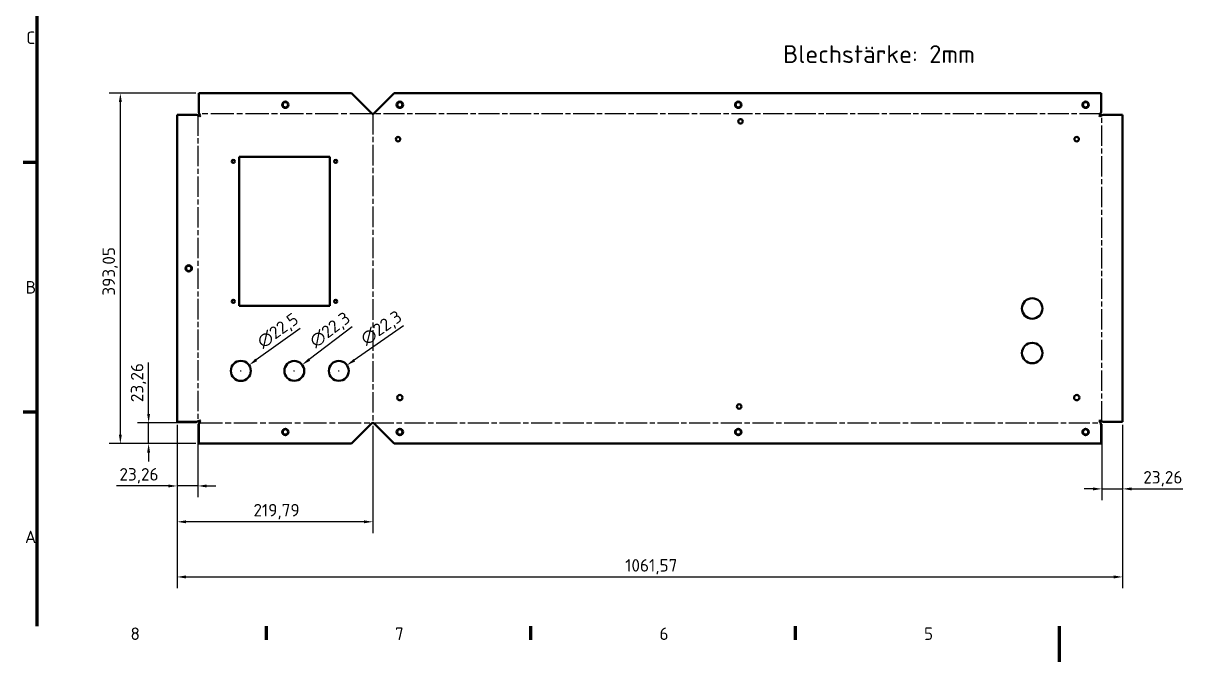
# Model space of a CAD drawing. Header units: millimetres. Extents: x 0 to 2376, y 0 to 1680.
# Drawn here: x 24 to 1330, y 0 to 716 of the extents above; entities that cross this region are included whole.
import ezdxf

# ---------------------------------------------------------------- set-up
doc = ezdxf.new("R2010")
doc.units = ezdxf.units.MM
doc.header["$LTSCALE"] = 4
doc.linetypes.add('CHAIN', pattern=[0.3543, 0.2362, -0.0295, 0.0591, -0.0295])
for name, color, linetype, lineweight in [('Bemaßung (ISO)', 7, 'Continuous', 25), ('Biegungsmittellinie (ISO)', 7, 'CHAIN', 25), ('Rahmen (ISO)', 7, 'Continuous', 70), ('Sichtbar (ISO)', 7, 'Continuous', 50), ('Symbol (ISO)', 7, 'Continuous', 25)]:
    doc.layers.add(name, color=color, linetype=linetype, lineweight=lineweight)
doc.styles.add('Notiztext (DIN)', font='isocpeur.ttf')
doc.dimstyles.new('Standard (DIN)', dxfattribs={"dimscale": 4, "dimtxt": 3.5, "dimasz": 2.5, "dimexe": 3.175, "dimexo": 0.8, "dimgap": 0.8, "dimtad": 1, "dimrnd": 1e-08, "dimzin": 0, "dimtxsty": 'Notiztext (DIN)', "dimcen": 0.09, "dimdle": 10, "dimclrd": 256, "dimclre": 256, "dimclrt": 256, "dimadec": 0, "dimazin": 0, "dimtfac": 1, "dimtmove": 0, "dimatfit": 3, "dimfxl": 0, "dimtolj": 1, "dimtzin": 0, "dimlwd": -1, "dimlwe": -1, "dimarcsym": 0})

# ---------------------------------------------------------------- blocks, each defined once
blk = doc.blocks.new('Ränder Vorgaberahmen')
at = {"layer": 'Rahmen (ISO)'}
for p, q in [((10, 140), (6.1, 140)), ((10, 70), (6.1, 70)), ((74.25, 10), (74.25, 6.1)), ((148.5, 10), (148.5, 6.1)), ((222.75, 10), (222.75, 6.1))]:
    blk.add_line(p, q, dxfattribs=at)
at = {"layer": 'Rahmen (ISO)', "flags": 128}
for points in [[(10, 10), (10, 410)], [(297, 0), (297, 10)]]:
    blk.add_lwpolyline(points, dxfattribs=at)
at = {"layer": 'Rahmen (ISO)', "char_height": 3.5, "attachment_point": 7, "style": 'Notiztext (DIN)'}
for s, insert in [('C', (6.93, 173.25)), ('B', (6.75, 103.25)), ('A', (6.58, 33.25)), ('8', (36.2, 6.1)), ('7', (110.45, 6.1)), ('6', (184.7, 6.1)), ('5', (258.95, 6.1))]:
    blk.add_mtext(s, dxfattribs=dict(at, insert=insert))
blk = doc.blocks.new('*D5')
at = {"layer": 'Bemaßung (ISO)'}
for p, q in [((197.2, 265.8), (197.2, 82.4)), ((1258.8, 265.8), (1258.8, 82.4)), ((207.2, 95.1), (1248.8, 95.1))]:
    blk.add_line(p, q, dxfattribs=at)
for points in [[(207.2, 96.8), (207.2, 93.4), (197.2, 95.1)], [(1248.8, 96.8), (1248.8, 93.4), (1258.8, 95.1)]]:
    blk.add_solid(points, dxfattribs=at)
at = {"layer": 'Defpoints', "color": 0}
for p in [(197.2, 269), (1258.8, 269), (1258.8, 95.1)]:
    blk.add_point(p, dxfattribs=at)
at = {"layer": 'Bemaßung (ISO)', "insert": (700.3, 115.1), "char_height": 14, "attachment_point": 1, "style": 'Notiztext (DIN)'}
blk.add_mtext('\\A1;1061,57', dxfattribs=at)
blk = doc.blocks.new('*D6')
at = {"layer": 'Bemaßung (ISO)'}
for p, q in [((218.2, 637.8), (120.7, 637.8)), ((133.4, 627.8), (133.4, 254.7)), ((218.2, 244.7), (120.7, 244.7))]:
    blk.add_line(p, q, dxfattribs=at)
for points in [[(131.8, 627.8), (135.1, 627.8), (133.4, 637.8)], [(131.8, 254.7), (135.1, 254.7), (133.4, 244.7)]]:
    blk.add_solid(points, dxfattribs=at)
at = {"layer": 'Defpoints', "color": 0}
for p in [(221.4, 637.8), (133.4, 244.7), (221.4, 244.7)]:
    blk.add_point(p, dxfattribs=at)
at = {"layer": 'Bemaßung (ISO)', "insert": (113.4, 410.6), "char_height": 14, "attachment_point": 1, "rotation": 90, "style": 'Notiztext (DIN)'}
blk.add_mtext('\\A1;393,05', dxfattribs=at)
blk = doc.blocks.new('*D7')
at = {"layer": 'Bemaßung (ISO)'}
for p, q in [((197.2, 265.8), (197.2, 184.5)), ((220.5, 266.4), (220.5, 184.5)), ((187.2, 197.2), (129.2, 197.2)), ((220.5, 197.2), (197.2, 197.2)), ((230.5, 197.2), (240.5, 197.2))]:
    blk.add_line(p, q, dxfattribs=at)
for points in [[(187.2, 198.8), (187.2, 195.5), (197.2, 197.2)], [(230.5, 198.8), (230.5, 195.5), (220.5, 197.2)]]:
    blk.add_solid(points, dxfattribs=at)
at = {"layer": 'Defpoints', "color": 0}
for p in [(197.2, 269), (220.5, 269.6), (197.2, 197.2)]:
    blk.add_point(p, dxfattribs=at)
at = {"layer": 'Bemaßung (ISO)', "insert": (132.4, 217.2), "char_height": 14, "attachment_point": 1, "style": 'Notiztext (DIN)'}
blk.add_mtext('\\A1;23,26', dxfattribs=at)
blk = doc.blocks.new('*D8')
at = {"layer": 'Bemaßung (ISO)'}
for p, q in [((197.2, 265.8), (197.2, 144.3)), ((417, 264.7), (417, 144.3)), ((407, 157), (207.2, 157))]:
    blk.add_line(p, q, dxfattribs=at)
for points in [[(207.2, 158.6), (207.2, 155.3), (197.2, 157)], [(407, 158.6), (407, 155.3), (417, 157)]]:
    blk.add_solid(points, dxfattribs=at)
at = {"layer": 'Defpoints', "color": 0}
for p in [(197.2, 269), (417, 267.9), (197.2, 157)]:
    blk.add_point(p, dxfattribs=at)
at = {"layer": 'Bemaßung (ISO)', "insert": (282.9, 177), "char_height": 14, "attachment_point": 1, "style": 'Notiztext (DIN)'}
blk.add_mtext('\\A1;219,79', dxfattribs=at)
blk = doc.blocks.new('*D9')
at = {"layer": 'Bemaßung (ISO)'}
for p, q in [((1235.5, 266.4), (1235.5, 181.2)), ((1258.8, 265.8), (1258.8, 181.2)), ((1225.5, 193.9), (1215.5, 193.9)), ((1235.5, 193.9), (1258.8, 193.9)), ((1268.8, 193.9), (1326.5, 193.9))]:
    blk.add_line(p, q, dxfattribs=at)
for points in [[(1225.5, 195.5), (1225.5, 192.2), (1235.5, 193.9)], [(1268.8, 195.5), (1268.8, 192.2), (1258.8, 193.9)]]:
    blk.add_solid(points, dxfattribs=at)
at = {"layer": 'Defpoints', "color": 0}
for p in [(1235.5, 269.6), (1258.8, 269), (1235.5, 193.9)]:
    blk.add_point(p, dxfattribs=at)
at = {"layer": 'Bemaßung (ISO)', "insert": (1282, 213.9), "char_height": 14, "attachment_point": 1, "style": 'Notiztext (DIN)'}
blk.add_mtext('\\A1;23,26', dxfattribs=at)
blk = doc.blocks.new('*D10')
at = {"layer": 'Bemaßung (ISO)'}
for p, q in [((165.2, 278), (165.2, 335.7)), ((218.8, 268), (152.5, 268)), ((165.2, 244.7), (165.2, 268)), ((218.2, 244.7), (152.5, 244.7)), ((165.2, 234.7), (165.2, 224.7))]:
    blk.add_line(p, q, dxfattribs=at)
for points in [[(163.5, 278), (166.8, 278), (165.2, 268)], [(163.5, 234.7), (166.8, 234.7), (165.2, 244.7)]]:
    blk.add_solid(points, dxfattribs=at)
at = {"layer": 'Defpoints', "color": 0}
for p in [(222, 268), (165.2, 244.7), (221.4, 244.7)]:
    blk.add_point(p, dxfattribs=at)
at = {"layer": 'Bemaßung (ISO)', "insert": (145.2, 291.2), "char_height": 14, "attachment_point": 1, "rotation": 90, "style": 'Notiztext (DIN)'}
blk.add_mtext('\\A1;23,26', dxfattribs=at)
blk = doc.blocks.new('*D22')
at = {"layer": 'Bemaßung (ISO)'}
for p, q in [((335.2, 373.9), (286, 338.6)), ((268.7, 325.9), (268.7, 326.6)), ((268.4, 326.3), (269.1, 326.3))]:
    blk.add_line(p, q, dxfattribs=at)
blk.add_solid([(285, 340), (287, 337.3), (277.9, 332.8)], dxfattribs=at)
at = {"layer": 'Defpoints', "color": 0}
for p in [(277.9, 332.8), (259.6, 319.7)]:
    blk.add_point(p, dxfattribs=at)
at = {"layer": 'Bemaßung (ISO)', "insert": (285.1, 362.6), "char_height": 14, "attachment_point": 1, "rotation": 35.6045, "style": 'Notiztext (DIN)'}
blk.add_mtext('\\A1;∅22,5', dxfattribs=at)
blk = doc.blocks.new('*D23')
at = {"layer": 'Bemaßung (ISO)'}
for p, q in [((393.8, 375.6), (345.6, 339)), ((328.7, 325.9), (328.7, 326.6)), ((328.4, 326.3), (329.1, 326.3))]:
    blk.add_line(p, q, dxfattribs=at)
blk.add_solid([(344.6, 340.4), (346.6, 337.7), (337.6, 333)], dxfattribs=at)
at = {"layer": 'Defpoints', "color": 0}
for p in [(337.6, 333), (319.8, 319.5)]:
    blk.add_point(p, dxfattribs=at)
at = {"layer": 'Bemaßung (ISO)', "insert": (344, 363), "char_height": 14, "attachment_point": 1, "rotation": 37.1843, "style": 'Notiztext (DIN)'}
blk.add_mtext('\\A1;∅22,3', dxfattribs=at)
blk = doc.blocks.new('*D24')
at = {"layer": 'Bemaßung (ISO)'}
for p, q in [((451.5, 376.7), (396.1, 338.3)), ((378.7, 325.9), (378.7, 326.6)), ((378.4, 326.3), (379.1, 326.3))]:
    blk.add_line(p, q, dxfattribs=at)
blk.add_solid([(395.2, 339.7), (397.1, 336.9), (387.9, 332.6)], dxfattribs=at)
at = {"layer": 'Defpoints', "color": 0}
for p in [(387.9, 332.6), (369.6, 319.9)]:
    blk.add_point(p, dxfattribs=at)
at = {"layer": 'Bemaßung (ISO)', "insert": (401.3, 366.2), "char_height": 14, "attachment_point": 1, "rotation": 34.7261, "style": 'Notiztext (DIN)'}
blk.add_mtext('\\A1;∅22,3', dxfattribs=at)

msp = doc.modelspace()

# ---------------------------------------------------------------- linework, layer by layer
at = {"layer": 'Biegungsmittellinie (ISO)', "ltscale": 27.514685}
for p, q in [((416.983, 614.519), (222.014, 614.519)), ((222.014, 267.995), (416.983, 267.995))]:
    msp.add_line(p, q, dxfattribs=at)
at = {"layer": 'Biegungsmittellinie (ISO)', "ltscale": 24.468426}
msp.add_line((416.983, 614.641), (416.983, 267.874), dxfattribs=at)
at = {"layer": 'Biegungsmittellinie (ISO)', "ltscale": 25.063784}
for p, q in [((1233.952, 614.519), (416.983, 614.519)), ((416.983, 267.995), (1233.952, 267.995))]:
    msp.add_line(p, q, dxfattribs=at)
at = {"layer": 'Biegungsmittellinie (ISO)', "ltscale": 24.23188}
for p, q in [((220.459, 612.964), (220.459, 269.55)), ((1235.507, 269.55), (1235.507, 612.964))]:
    msp.add_line(p, q, dxfattribs=at)
at = {"layer": 'Sichtbar (ISO)'}
for p, q in [((221.428, 616.781), (221.428, 637.781)), ((221.428, 637.781), (393.014, 637.781)), ((393.014, 637.781), (415.569, 615.226)), ((418.397, 615.226), (440.952, 637.781)), ((440.952, 637.781), (1234.538, 637.781)), ((1234.538, 637.781), (1234.538, 616.781)), ((197.197, 613.55), (218.197, 613.55)), ((197.197, 268.964), (197.197, 613.55)), ((1237.769, 613.55), (1258.769, 613.55)), ((1258.769, 613.55), (1258.769, 268.964)), ((223.428, 612.257), (222.721, 611.55)), ((1233.245, 611.55), (1232.538, 612.257)), ((266.721, 399.257), (266.721, 566.257)), ((266.721, 566.257), (368.721, 566.257)), ((368.721, 566.257), (368.721, 399.257)), ((368.721, 399.257), (266.721, 399.257)), ((218.197, 268.964), (197.197, 268.964)), ((221.428, 244.733), (221.428, 265.733)), ((222.721, 270.964), (223.428, 270.257)), ((415.569, 267.288), (393.014, 244.733)), ((440.952, 244.733), (418.397, 267.288)), ((1232.538, 270.257), (1233.245, 270.964)), ((1234.538, 265.733), (1234.538, 244.733)), ((1258.769, 268.964), (1237.769, 268.964)), ((393.014, 244.733), (221.428, 244.733)), ((1234.538, 244.733), (440.952, 244.733))]:
    msp.add_line(p, q, dxfattribs=at)
for centre, radius in [((318.721, 624.781), 3.6), ((318.721, 624.781), 3), ((447.245, 624.781), 3.6), ((447.245, 624.781), 3), ((827.245, 624.781), 3.6), ((827.245, 624.781), 3), ((1217.245, 624.781), 3.6), ((1217.245, 624.781), 3), ((829.745, 606.257), 2.5), ((445.245, 586.257), 2.5), ((1207.245, 586.257), 2.5), ((260.221, 561.257), 1.75), ((375.221, 561.257), 1.75), ((210.197, 441.257), 3.6), ((210.197, 441.257), 3), ((260.221, 404.257), 1.75), ((375.221, 404.257), 1.75), ((1157.245, 396.257), 11.5), ((1157.245, 346.257), 11.5), ((268.721, 326.257), 11.25), ((328.721, 326.257), 11.15), ((378.721, 326.257), 11.15), ((447.245, 296.257), 3), ((828.245, 286.257), 2.5), ((1207.245, 296.257), 3), ((318.721, 257.733), 3.6), ((447.245, 257.733), 3.6), ((827.245, 257.733), 3.6), ((1217.245, 257.733), 3.6), ((318.721, 257.733), 3), ((447.245, 257.733), 3), ((827.245, 257.733), 3), ((1217.245, 257.733), 3)]:
    msp.add_circle(centre, radius, dxfattribs=at)
for centre, start, end in [((416.983, 616.641), 225, 315), ((416.983, 265.874), 45, 135)]:
    msp.add_arc(centre, 2, start, end, dxfattribs=at)
for points, knots in [([(218.197, 613.55), (219.386, 613.55), (220.575, 612.983), (221.764, 612.202), (222.083, 611.993), (222.402, 611.772), (222.721, 611.55)], [-3.14159265, -3.14159265, -3.14159265, -3.14159265, -1.90298103, -1.90298103, -1.90298103, -1.57079633, -1.57079633, -1.57079633, -1.57079633]), ([(223.428, 612.257), (223.206, 612.576), (222.985, 612.895), (222.776, 613.214), (221.995, 614.403), (221.428, 615.592), (221.428, 616.781)], [1.57079633, 1.57079633, 1.57079633, 1.57079633, 1.90298103, 1.90298103, 1.90298103, 3.14159265, 3.14159265, 3.14159265, 3.14159265]), ([(1234.538, 616.781), (1234.538, 615.592), (1233.97, 614.403), (1233.19, 613.214), (1232.98, 612.895), (1232.759, 612.576), (1232.538, 612.257)], [-3.14159265, -3.14159265, -3.14159265, -3.14159265, -1.90298103, -1.90298103, -1.90298103, -1.57079633, -1.57079633, -1.57079633, -1.57079633]), ([(1233.245, 611.55), (1233.564, 611.772), (1233.883, 611.993), (1234.201, 612.202), (1235.39, 612.983), (1236.58, 613.55), (1237.769, 613.55)], [1.57079633, 1.57079633, 1.57079633, 1.57079633, 1.90298103, 1.90298103, 1.90298103, 3.14159265, 3.14159265, 3.14159265, 3.14159265]), ([(222.721, 270.964), (222.402, 270.743), (222.083, 270.522), (221.764, 270.312), (220.575, 269.532), (219.386, 268.964), (218.197, 268.964)], [1.57079633, 1.57079633, 1.57079633, 1.57079633, 1.90298103, 1.90298103, 1.90298103, 3.14159265, 3.14159265, 3.14159265, 3.14159265]), ([(221.428, 265.733), (221.428, 266.922), (221.995, 268.112), (222.776, 269.301), (222.985, 269.62), (223.206, 269.938), (223.428, 270.257)], [-3.14159265, -3.14159265, -3.14159265, -3.14159265, -1.90298103, -1.90298103, -1.90298103, -1.57079633, -1.57079633, -1.57079633, -1.57079633]), ([(1232.538, 270.257), (1232.759, 269.938), (1232.98, 269.62), (1233.19, 269.301), (1233.97, 268.112), (1234.538, 266.922), (1234.538, 265.733)], [1.57079633, 1.57079633, 1.57079633, 1.57079633, 1.90298103, 1.90298103, 1.90298103, 3.14159265, 3.14159265, 3.14159265, 3.14159265]), ([(1237.769, 268.964), (1236.58, 268.964), (1235.39, 269.532), (1234.201, 270.312), (1233.883, 270.522), (1233.564, 270.743), (1233.245, 270.964)], [-3.14159265, -3.14159265, -3.14159265, -3.14159265, -1.90298103, -1.90298103, -1.90298103, -1.57079633, -1.57079633, -1.57079633, -1.57079633])]:
    msp.add_open_spline(points, degree=3, knots=knots, dxfattribs=at)

# ---------------------------------------------------------------- block references
at = {"xscale": 4, "yscale": 4, "zscale": 4}
msp.add_blockref('Ränder Vorgaberahmen', (0, 0), dxfattribs=at)

# ---------------------------------------------------------------- texts
at = {"layer": 'Symbol (ISO)', "insert": (877.594, 691.639), "char_height": 20, "width": 211.91095, "attachment_point": 1, "style": 'Notiztext (DIN)'}
msp.add_mtext('\\fISOCPEUR|b0|i0;\\H20.0000;Blechstärke: 2mm', dxfattribs=at)

# ---------------------------------------------------------------- dimensions: what is measured, and where the dimension line sits
at = {"layer": 'Bemaßung (ISO)'}
for base, p1, p2, angle, override, picture, middle in [((133.428, 244.733), (221.428, 637.781), (221.428, 244.733), 270, {"dimgap": 0.8, "dimdec": 2, "dimtol": 0, "dimlim": 0, "dimtp": 0, "dimtm": 0, "dimtdec": 2, "dimtofl": 0, "dimatfit": 1}, '*D6', (133.428, 436.164)), ((165.182, 244.733), (222.014, 267.995), (221.428, 244.733), 270, {"dimgap": 0.8, "dimdec": 2, "dimtol": 0, "dimlim": 0, "dimtp": 0, "dimtm": 0, "dimtdec": 2, "dimtofl": 1, "dimatfit": 1}, '*D10', (165.182, 311.845)), ((197.197, 197.176), (220.459, 269.55), (197.197, 268.964), 180, {"dimgap": 0.8, "dimdec": 2, "dimtol": 0, "dimlim": 0, "dimtp": 0, "dimtm": 0, "dimtdec": 2, "dimtofl": 1, "dimatfit": 1}, '*D7', (153.081, 197.176)), ((197.197, 156.964), (416.983, 267.874), (197.197, 268.964), 180, {"dimgap": 0.8, "dimdec": 2, "dimtol": 0, "dimlim": 0, "dimtp": 0, "dimtm": 0, "dimtdec": 2, "dimtofl": 0, "dimatfit": 1}, '*D8', (307.09, 156.964)), ((1235.507, 193.882), (1258.769, 268.964), (1235.507, 269.55), 180, {"dimgap": 0.8, "dimdec": 2, "dimtol": 0, "dimlim": 0, "dimtp": 0, "dimtm": 0, "dimtdec": 2, "dimtofl": 1, "dimatfit": 1}, '*D9', (1302.619, 193.882))]:
    dim = msp.add_linear_dim(base=base, p1=p1, p2=p2, angle=angle, dimstyle='Standard (DIN)', override=override, dxfattribs=at)
    dim.commit()
    dim.dimension.update_dxf_attribs({"geometry": picture, "text_midpoint": middle, "dimtype": 160})
for p1, p2, picture, middle in [((259.574, 319.708), (277.868, 332.807), '*D22', (307.905, 368.582)), ((319.838, 319.518), (337.604, 332.996), '*D23', (366.644, 369.586))]:
    dim = msp.add_diameter_dim_2p(p1=p1, p2=p2, dimstyle='Standard (DIN)', override={"dimgap": 0.8, "dimdec": 1, "dimlfac": 1, "dimtol": 0, "dimlim": 0, "dimtp": 0, "dimtm": 0, "dimtdec": 2, "dimtofl": 0}, dxfattribs=at)
    dim.commit()
    dim.dimension.update_dxf_attribs({"geometry": picture, "text_midpoint": middle})
dim = msp.add_diameter_dim_2p(p1=(369.557, 319.906), p2=(387.885, 332.609), dimstyle='Standard (DIN)', override={"dimgap": 0.8, "dimdec": 1, "dimlfac": 1, "dimtol": 0, "dimlim": 0, "dimtp": 0, "dimtm": 0, "dimtdec": 2, "dimtofl": 0}, dxfattribs=at)
dim.commit()
dim.dimension.update_dxf_attribs({"geometry": '*D24', "text_midpoint": (430.775, 362.337), "dimtype": 163})
dim = msp.add_linear_dim(base=(1258.769, 95.095), p1=(197.197, 268.964), p2=(1258.769, 268.964), dimstyle='Standard (DIN)', override={"dimgap": 0.8, "dimdec": 2, "dimtol": 0, "dimlim": 0, "dimtp": 0, "dimtm": 0, "dimtdec": 2, "dimtofl": 0, "dimatfit": 1}, dxfattribs=at)
dim.commit()
dim.dimension.update_dxf_attribs({"geometry": '*D5', "text_midpoint": (727.983, 95.095), "dimtype": 160})

doc.saveas('drawing.dxf')
